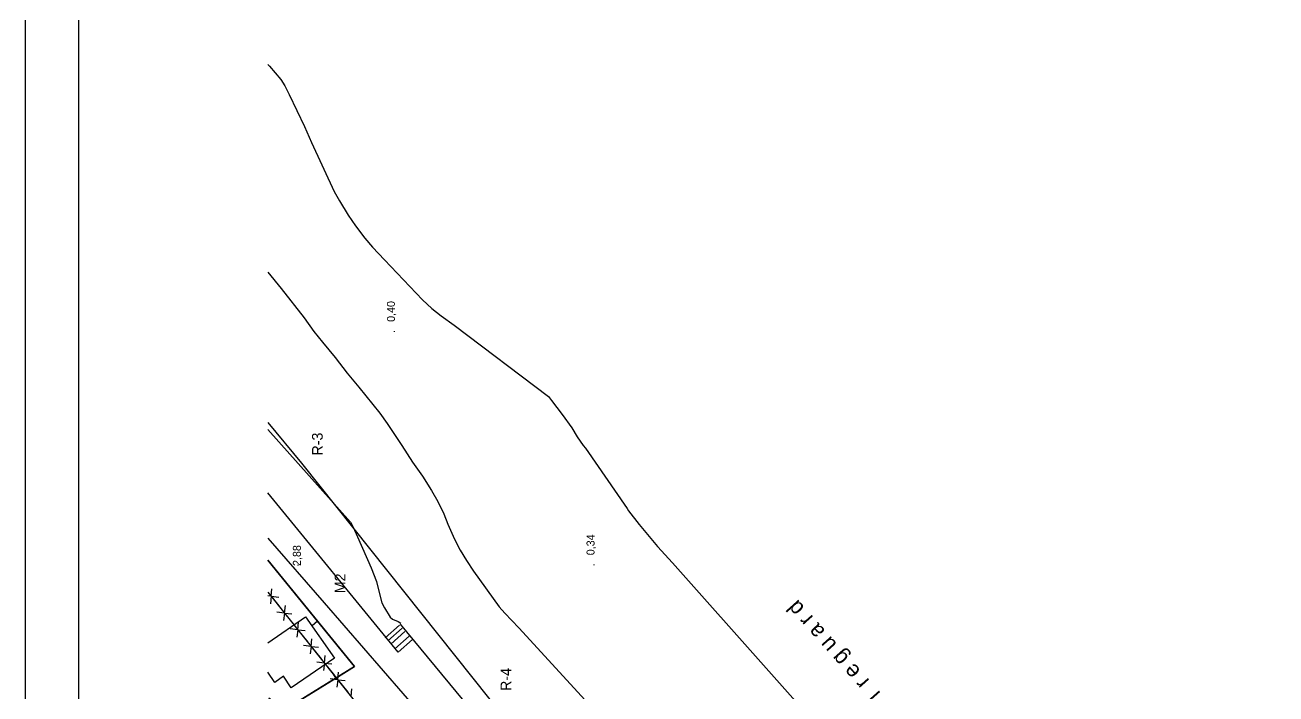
# Model space of a CAD drawing. Extents: x 748454 to 749044, y 4316681 to 4317708.
# Drawn here: x 748454.5 to 748688.9, y 4317232.7 to 4317358 of the extents above; entities that cross this region are included whole.
import ezdxf
from ezdxf.enums import TextEntityAlignment as Align

# ---------------------------------------------------------------- set-up
doc = ezdxf.new("R2010")
doc.units = 0
doc.linetypes.add('DASHED', pattern=[0])
doc.linetypes.add('DIVIDE', pattern=[0])
doc.layers.get('0').update_dxf_attribs({"linetype": 'CONTINUOUS'})
for name, color, linetype in [('1', 7, 'CONTINUOUS'), ('24', 7, 'CONTINUOUS'), ('32', 7, 'CONTINUOUS'), ('33', 7, 'CONTINUOUS'), ('39', 7, 'CONTINUOUS'), ('44', 7, 'CONTINUOUS'), ('48', 7, 'CONTINUOUS'), ('50', 7, 'CONTINUOUS'), ('PATTERN_CLASS', 7, 'CONTINUOUS')]:
    doc.layers.add(name, color=color, linetype=linetype)

msp = doc.modelspace()

# ---------------------------------------------------------------- linework, layer by layer
at = {"layer": '1', "color": 0, "linetype": 'CONTINUOUS'}
for p, q in [((748524.4, 4317240.47), (748500, 4317270.35)), ((748509.32, 4317246.28), (748500, 4317257.74)), ((748509.31, 4317246.27), (748508.3, 4317245.45)), ((748522, 4317243.16), (748524.68, 4317245.54)), ((748522.47, 4317242.63), (748525.15, 4317245.01)), ((748523.02, 4317242.01), (748525.7, 4317244.39)), ((748539.14, 4317228.46), (748524.87, 4317245.72)), ((748523.8, 4317241.13), (748526.48, 4317243.51)), ((748524.4, 4317240.47), (748527.08, 4317242.85)), ((748512.75, 4317235.66), (748512.07, 4317236.77))]:
    msp.add_line(p, q, dxfattribs=at)
for points in [[(748500, 4317242.24), (748507.03, 4317247.14), (748512.5, 4317239.35), (748504.4, 4317233.82), (748502.93, 4317236), (748501.29, 4317234.83), (748500, 4317236.72)], [(748512.76, 4317235.65), (748516.22, 4317237.79), (748509.32, 4317246.27)], [(748500.17, 4317231.88), (748503.1, 4317229.69), (748512.75, 4317235.65)]]:
    msp.add_lwpolyline(points, dxfattribs=at)
at = {"layer": '24', "color": 0, "linetype": 'CONTINUOUS'}
msp.add_lwpolyline([(748500, 4317350.59), (748500.29, 4317350.27), (748502.42, 4317347.78), (748503.2, 4317346.55), (748504, 4317344.95), (748506.86, 4317338.95), (748508.18, 4317335.96), (748512.44, 4317326.76), (748513.43, 4317325.01), (748515.04, 4317322.37), (748516.44, 4317320.35), (748518.18, 4317318.04), (748519.62, 4317316.38), (748521.85, 4317313.95), (748528.97, 4317306.48), (748530.74, 4317304.85), (748532.46, 4317303.5), (748534.9, 4317301.72), (748552.57, 4317288.35), (748553.14, 4317287.65), (748555.15, 4317285.01), (748556.94, 4317282.49), (748557.94, 4317280.8), (748559.08, 4317279.2), (748559.51, 4317278.69), (748567.31, 4317267.38), (748567.61, 4317266.97), (748569.61, 4317264.4), (748573, 4317260.3), (748575.83, 4317257.23), (748630.5, 4317195.78)], dxfattribs=at)
at = {"layer": '32', "color": 0, "linetype": 'DASHED'}
msp.add_lwpolyline([(748500, 4317283.54), (748506.28, 4317275.92), (748541.62, 4317231.65), (748600.74, 4317157.9), (748659.93, 4317082.38), (748685.19, 4317052.54), (748688.19, 4317054.54), (748699.02, 4317042.59), (748716.23, 4317026.88), (748721.66, 4317022.82), (748739.87, 4317005.81), (748797.21, 4316922.4), (748827.57, 4316879.83), (748832.96, 4316877.52), (748842.42, 4316878.95), (748846.58, 4316875.06), (748853.75, 4316875.92), (748867, 4316852.13), (748864.27, 4316846.14), (748858.09, 4316840.23), (748899.57, 4316784), (748918.43, 4316758.11)], dxfattribs=at)
at = {"layer": '33', "color": 0, "linetype": 'CONTINUOUS'}
for p, q in [((748500.62, 4317250.95), (748500, 4317251.02)), ((748500.62, 4317250.95), (748500.47, 4317249.54)), ((748500.62, 4317250.95), (748500.78, 4317252.35)), ((748500.62, 4317250.95), (748502.03, 4317250.79)), ((748500.62, 4317250.95), (748502.5, 4317248.6)), ((748503.12, 4317247.82), (748503.28, 4317249.23)), ((748503.12, 4317247.82), (748501.71, 4317247.98)), ((748503.12, 4317247.82), (748502.96, 4317246.42)), ((748503.12, 4317247.82), (748504.52, 4317247.66)), ((748503.12, 4317247.82), (748504.99, 4317245.48)), ((748505.61, 4317244.7), (748504.21, 4317244.85)), ((748505.61, 4317244.7), (748505.46, 4317243.29)), ((748505.61, 4317244.7), (748505.77, 4317246.1)), ((748505.61, 4317244.7), (748507.02, 4317244.54)), ((748505.61, 4317244.7), (748507.49, 4317242.35)), ((748508.11, 4317241.57), (748506.7, 4317241.73)), ((748508.11, 4317241.57), (748507.95, 4317240.16)), ((748508.11, 4317241.57), (748508.27, 4317242.98)), ((748508.11, 4317241.57), (748509.52, 4317241.41)), ((748508.11, 4317241.57), (748509.98, 4317239.23)), ((748510.61, 4317238.44), (748510.76, 4317239.85)), ((748510.61, 4317238.44), (748509.2, 4317238.6)), ((748510.61, 4317238.44), (748510.45, 4317237.04)), ((748510.61, 4317238.44), (748512.01, 4317238.29)), ((748510.61, 4317238.44), (748512.48, 4317236.1)), ((748513.1, 4317235.32), (748511.7, 4317235.48)), ((748513.1, 4317235.32), (748512.94, 4317233.91)), ((748513.1, 4317235.32), (748513.26, 4317236.72)), ((748513.1, 4317235.32), (748514.51, 4317235.16)), ((748513.1, 4317235.32), (748514.97, 4317232.97)), ((748515.6, 4317232.19), (748515.75, 4317233.6))]:
    msp.add_line(p, q, dxfattribs=at)
at = {"layer": '39', "color": 0, "linetype": 'CONTINUOUS'}
msp.add_lwpolyline([(748500, 4317261.85), (748510.53, 4317249.73), (748569.53, 4317181.8), (748628.43, 4317114.72), (748687.54, 4317045.95), (748730.71, 4317000.47), (748777.29, 4316951.7), (748802.54, 4316915.6), (748809.14, 4316902.7), (748833.5, 4316856.99), (748871.61, 4316804.65), (748909.73, 4316752.3), (748918.43, 4316758.11)], dxfattribs=at)
at = {"layer": '44', "color": 0, "linetype": 'CONTINUOUS'}
for points in [[(748500, 4317311.69), (748502.49, 4317308.64), (748506.78, 4317303.13), (748508.61, 4317300.57), (748510.22, 4317298.54), (748512.59, 4317295.66), (748514.87, 4317292.78), (748517.08, 4317290.12), (748520.99, 4317285.24), (748522.33, 4317283.33), (748525.12, 4317279.2), (748527.12, 4317276.1), (748528.96, 4317273.43), (748530.66, 4317270.79), (748531.84, 4317268.69), (748532.98, 4317266.38), (748533.74, 4317264.47), (748534.97, 4317261.67), (748536.04, 4317259.6), (748537.21, 4317257.65), (748538.55, 4317255.69), (748543.33, 4317248.96), (748544.38, 4317247.8), (748547.01, 4317245.04), (748562.19, 4317228.52)], [(748500, 4317282.21), (748515.48, 4317264.83), (748516, 4317263.92), (748516.83, 4317262.11), (748519.38, 4317256.28), (748520.36, 4317253.74), (748520.65, 4317252.42), (748521.37, 4317249.72), (748521.85, 4317248.77), (748522.9, 4317247.04), (748523.37, 4317246.7), (748524.4, 4317246.22), (748524.94, 4317245.95)]]:
    msp.add_lwpolyline(points, dxfattribs=at)
at = {"layer": 'PATTERN_CLASS', "color": 0, "linetype": 'CONTINUOUS'}
msp.add_lwpolyline([(748500, 4317257.74), (748516.22, 4317237.79), (748503.1, 4317229.69), (748500.17, 4317231.88)], dxfattribs=at)
at = {"layer": 'PATTERN_CLASS', "color": 0, "linetype": 'DIVIDE'}
msp.add_lwpolyline([(748500, 4317251.73), (748526, 4317219.16), (748585.07, 4317145.48), (748644.24, 4317069.97), (748670.45, 4317037.13)], dxfattribs=at)

# ---------------------------------------------------------------- texts
at = {"layer": '32', "color": 0, "linetype": 'CONTINUOUS'}
for s, p in [('R-3   ', (748509.28, 4317280.58)), ('R-4   ', (748544.62, 4317236.49))]:
    msp.add_text(s, height=2, rotation=90, dxfattribs=at).set_placement(p, align=Align.MIDDLE)
at = {"layer": '39', "color": 0, "linetype": 'CONTINUOUS'}
msp.add_text('M2   ', height=2, rotation=90, dxfattribs=at).set_placement((748513.53, 4317254.49), align=Align.MIDDLE)
at = {"layer": '48', "color": 0, "linetype": 'CONTINUOUS'}
for s, p in [(' 0,40', (748523.82, 4317301.8)), ('.', (748523.82, 4317300.3)), (' 2,88', (748506.19, 4317256.08)), (' 0,34', (748561.22, 4317258.09)), ('.', (748505.78, 4317256.49)), ('.', (748561.22, 4317256.59))]:
    msp.add_text(s, height=1.5, rotation=90, dxfattribs=at).set_placement(p)
at = {"layer": '50', "color": 0, "linetype": 'CONTINUOUS'}
msp.add_text('B e  l  l  r e g u a r d', height=3, rotation=131.6584, dxfattribs=at).set_placement((748620.24, 4317222.35), align=Align.TOP_LEFT)

# ---------------------------------------------------------------- meshes
at = {"color": 0, "linetype": 'CONTINUOUS'}
mesh = msp.add_polyface(dxfattribs=at)
corners = [(748454.5, 4316681), (748454.5, 4316681), (748454.5, 4316871.96), (748762.5, 4316681), (748454.5, 4317046.49), (749044, 4316681), (748454.5, 4317707.5), (749044, 4317342.01), (749044, 4317707.5)]
mesh.append_faces([[corners[k] for k in face] for face in [(0, 1, 3, 2), (2, 3, 5, 4), (4, 5, 7, 6), (6, 7, 8, 8)]], dxfattribs={"vtx0": -1, "vtx2": -1, "color": 0})
mesh = msp.add_polyface(dxfattribs=at)
corners = [(748464.5, 4316691), (748464.5, 4316691), (748464.5, 4316875.76), (748762.5, 4316691), (748464.5, 4317044.09), (749034, 4316691), (748464.5, 4317511), (749034, 4317157.91), (748762.5, 4317511), (749034, 4317342.67), (749034, 4317511)]
mesh.append_faces([[corners[k] for k in face] for face in [(0, 1, 3, 2), (2, 3, 5, 4), (4, 5, 7, 6), (6, 7, 9, 8), (8, 9, 10, 10)]], dxfattribs={"vtx0": -1, "vtx2": -1, "color": 0})

doc.saveas('drawing.dxf')
